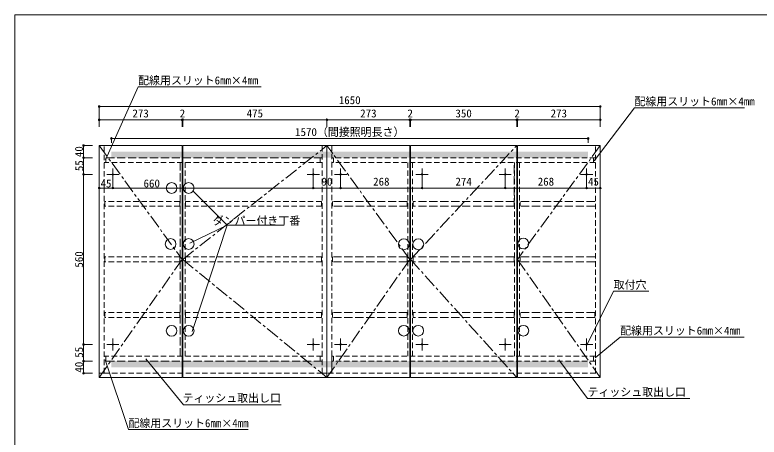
# Model space of a CAD drawing. Units: millimetres at full size, sheet at 1:9. Extents: x -1874 to 1873, y -1240 to 1240.
# Drawn here: x -1874 to 577, y -151 to 1240 of the extents above; entities that cross this region are included whole.
import ezdxf
from ezdxf.enums import TextEntityAlignment as Align

# ---------------------------------------------------------------- set-up
doc = ezdxf.new("R2010")
doc.units = ezdxf.units.MM
doc.header["$LTSCALE"] = 9
doc.header["$PDMODE"] = 32
doc.header["$PDSIZE"] = 5.4
for name, pattern in [('CHAIN1', [8, 5, -1, 1, -1]), ('DASHED2', [3, 2, -1]), ('DASHED3', [4, 3, -1])]:
    doc.linetypes.add(name, pattern=pattern)
doc.layers.add('0-0_0', color=7, linetype='Continuous', lineweight=15)
doc.layers.add('1-0', color=7, linetype='Continuous', lineweight=15)
doc.styles.add('ＭＳ ゴシック', font='')
doc.styles.get('ＭＳ ゴシック').set_extended_font_data('MS Gothic')

msp = doc.modelspace()

# ---------------------------------------------------------------- linework, layer by layer
at = {"layer": '0-0_0', "lineweight": 18}
msp.add_lwpolyline([(-1874.068, -1240.29), (1873.294, -1240.29), (1873.294, 1239.758), (-1874.068, 1239.758)], close=True, dxfattribs=at)
at = {"layer": '1-0'}
for p, q in [((-1468.291, 1002.733), (-1576.075, 762.361)), ((-1216.832, 1002.733), (-1062.701, 1002.733)), ((166.276, 933.509), (33.514, 758.876)), ((166.276, 933.509), (314.959, 933.509)), ((-1323.4, 809.226), (-1596.4, 809.226)), ((-1596.4, 45.226), (-1596.4, 809.226)), ((-1323.4, 809.226), (-1323.4, 45.226)), ((-846.4, 809.226), (-1321.4, 809.226)), ((-846.4, 809.226), (-846.4, 45.226)), ((-573.4, 809.226), (-846.4, 809.226)), ((-573.4, 45.226), (-573.4, 809.226)), ((-571.4, 45.226), (-571.4, 809.226)), ((-221.4, 809.226), (-571.4, 809.226)), ((-221.4, 45.226), (-221.4, 809.226)), ((-219.4, 45.226), (-219.4, 809.226)), ((53.6, 809.226), (-219.4, 809.226)), ((53.6, 45.226), (53.6, 809.226)), ((53.6, 45.226), (53.6, 809.226)), ((-1551.4, 714.23), (-1571.4, 714.23)), ((-1551.4, 714.23), (-1551.4, 734.23)), ((-1551.4, 714.23), (-1531.4, 714.23)), ((-1551.4, 714.23), (-1551.4, 694.23)), ((-891.4, 714.23), (-911.4, 714.23)), ((-891.4, 714.23), (-891.4, 734.23)), ((-891.4, 714.23), (-871.4, 714.23)), ((-891.4, 714.23), (-891.4, 694.23)), ((-801.4, 714.23), (-821.4, 714.23)), ((-801.4, 714.23), (-801.4, 734.23)), ((-801.4, 714.23), (-801.4, 694.23)), ((-801.4, 714.23), (-781.4, 714.23)), ((-533.4, 714.23), (-553.4, 714.23)), ((-533.4, 714.23), (-533.4, 734.23)), ((-533.4, 714.23), (-533.4, 694.23)), ((-533.4, 714.23), (-513.4, 714.23)), ((-259.4, 714.23), (-279.4, 714.23)), ((-259.4, 714.23), (-259.4, 734.23)), ((-259.4, 714.23), (-259.4, 694.23)), ((-259.4, 714.23), (-239.4, 714.23)), ((8.6, 714.23), (-11.4, 714.23)), ((8.6, 714.23), (8.6, 734.23)), ((8.6, 714.23), (8.6, 694.23)), ((8.6, 714.23), (28.6, 714.23)), ((-1287.63, 660.232), (-1174.576, 546.607)), ((-1298.479, 487.796), (-1174.576, 546.607)), ((-1290.056, 196.989), (-1174.576, 546.607)), ((-1174.576, 546.607), (-987.153, 546.607)), ((97.454, 329.512), (11.868, 156.314)), ((97.454, 329.512), (186.302, 329.512)), ((186.302, 329.512), (213.366, 329.512)), ((-1551.4, 154.226), (-1551.4, 174.226)), ((-891.4, 154.226), (-891.4, 174.226)), ((-801.4, 154.226), (-801.4, 174.226)), ((-533.4, 154.226), (-533.4, 174.226)), ((-259.4, 154.226), (-259.4, 174.226)), ((8.6, 154.226), (8.6, 174.226)), ((119.127, 178.572), (36.631, 109.512)), ((119.127, 178.572), (267.81, 178.572)), ((267.81, 178.572), (370.587, 178.572)), ((370.587, 178.572), (527.29, 178.572)), ((-1551.4, 154.226), (-1571.4, 154.226)), ((-1551.4, 154.226), (-1531.4, 154.226)), ((-1551.4, 154.226), (-1551.4, 134.226)), ((-891.4, 154.226), (-911.4, 154.226)), ((-891.4, 154.226), (-871.4, 154.226)), ((-891.4, 154.226), (-891.4, 134.226)), ((-801.4, 154.226), (-821.4, 154.226)), ((-801.4, 154.226), (-801.4, 134.226)), ((-801.4, 154.226), (-781.4, 154.226)), ((-533.4, 154.226), (-553.4, 154.226)), ((-533.4, 154.226), (-533.4, 134.226)), ((-533.4, 154.226), (-513.4, 154.226)), ((-259.4, 154.226), (-279.4, 154.226)), ((-259.4, 154.226), (-259.4, 134.226)), ((-259.4, 154.226), (-239.4, 154.226)), ((8.6, 154.226), (-11.4, 154.226)), ((8.6, 154.226), (8.6, 134.226)), ((8.6, 154.226), (28.6, 154.226)), ((-1577.108, 103.218), (-1500.083, -126.325)), ((-1318.987, -44.342), (-1443.346, 106.739)), ((11.54, -23.698), (-83.339, 103.369)), ((-1323.4, 45.226), (-1596.4, 45.226)), ((-573.4, 45.226), (-846.4, 45.226)), ((-571.4, 45.226), (-221.4, 45.226)), ((-219.4, 45.226), (53.6, 45.226)), ((11.54, -23.698), (230.907, -23.698)), ((230.907, -23.698), (348.368, -24.309)), ((-1318.987, -44.342), (-997.297, -44.342)), ((-1248.623, -126.325), (-1105.455, -126.325))]:
    msp.add_line(p, q, dxfattribs=at)
at = {"layer": '1-0', "color": 4, "lineweight": 9}
for p, q in [((53.6, 937.781), (-1596.4, 937.781)), ((-1596.4, 937.781), (-1596.4, 871.488)), ((53.6, 937.781), (53.6, 871.488)), ((-1596.4, 894.099), (-1323.4, 894.099)), ((-1596.4, 894.099), (-1596.4, 871.488)), ((-1323.4, 894.099), (-1323.4, 871.488)), ((-1323.4, 894.099), (-1321.4, 894.099)), ((-1321.4, 894.099), (-1321.4, 871.488)), ((-1321.4, 894.099), (-846.4, 894.099)), ((-846.4, 894.099), (-846.4, 871.488)), ((-846.4, 894.099), (-573.4, 894.099)), ((-573.4, 894.099), (-573.4, 871.488)), ((-573.4, 894.099), (-571.4, 894.099)), ((-571.4, 894.099), (-571.4, 871.488)), ((-571.4, 894.099), (-221.4, 894.099)), ((-221.4, 894.099), (-221.4, 871.488)), ((-221.4, 894.099), (-219.4, 894.099)), ((-219.4, 894.099), (-219.4, 871.488)), ((-219.4, 894.099), (53.6, 894.099)), ((53.6, 894.099), (53.6, 871.488)), ((-1647.888, 809.226), (-1647.888, 769.23)), ((-1647.888, 809.226), (-1618.051, 809.226)), ((-1556.4, 832.742), (13.6, 832.742)), ((-1556.4, 832.742), (-1556.4, 818.467)), ((13.6, 832.742), (13.6, 818.467)), ((-1647.888, 769.23), (-1618.051, 769.23)), ((-1647.888, 714.23), (-1618.051, 714.23)), ((-1596.4, 669.399), (-1596.4, 713.81)), ((-1551.4, 669.399), (-1551.4, 713.81)), ((-891.4, 669.399), (-891.4, 694.23)), ((-801.4, 669.399), (-801.4, 694.23)), ((-533.4, 669.399), (-533.4, 694.23)), ((-259.4, 669.399), (-259.4, 694.23)), ((8.6, 669.399), (8.6, 694.23)), ((53.6, 669.399), (53.6, 694.23)), ((-1596.4, 669.399), (-1551.4, 669.399)), ((-891.4, 669.399), (-801.4, 669.399)), ((-801.4, 669.399), (-533.4, 669.399)), ((-533.4, 669.399), (-259.4, 669.399)), ((-259.4, 669.399), (8.6, 669.399)), ((8.6, 669.399), (53.6, 669.399)), ((-1647.888, 154.226), (-1618.051, 154.226)), ((-1647.888, 99.226), (-1618.051, 99.226)), ((-1647.888, 99.226), (-1647.888, 59.226)), ((-1647.888, 59.226), (-1618.051, 59.226))]:
    msp.add_line(p, q, dxfattribs=at)
at = {"layer": '1-0', "linetype": 'CHAIN1'}
for p, q in [((-1596.4, 809.226), (-1323.4, 434.226)), ((-1321.4, 434.226), (-846.4, 809.226)), ((-573.4, 434.226), (-846.4, 809.226)), ((-571.4, 434.226), (-221.4, 809.226)), ((53.6, 809.226), (-219.4, 434.226)), ((-1596.4, 45.226), (-1323.4, 434.226)), ((-1321.4, 434.226), (-846.4, 45.226)), ((-573.4, 434.226), (-846.4, 45.226)), ((-571.4, 434.226), (-221.4, 45.226)), ((-219.4, 434.226), (53.6, 45.226))]:
    msp.add_line(p, q, dxfattribs=at)
at = {"layer": '1-0', "linetype": 'DASHED2'}
for p, q in [((-1580.4, 59.226), (-1580.4, 809.226)), ((-830.4, 809.226), (-830.4, 59.226)), ((37.6, 59.226), (37.6, 809.226)), ((-1574.4, 753.23), (-1574.4, 769.23)), ((-868.4, 753.23), (-868.4, 769.23)), ((37.6, 769.23), (-830.4, 769.23)), ((-824.4, 769.23), (-824.4, 753.23)), ((31.6, 753.23), (31.6, 769.23)), ((-862.4, 753.23), (-1580.4, 753.23)), ((-1313.4, 115.226), (-1313.4, 753.23)), ((37.6, 753.23), (-830.4, 753.23)), ((-580.4, 115.226), (-580.4, 753.23)), ((-564.4, 115.226), (-564.4, 753.23)), ((-228.4, 115.226), (-228.4, 753.23)), ((-212.4, 115.226), (-212.4, 753.23)), ((-1331.4, 625.319), (-1577.4, 625.319)), ((-1577.4, 609.319), (-1577.4, 625.319)), ((-1331.4, 609.319), (-1331.4, 625.319)), ((-864.4, 625.319), (-1312.4, 625.319)), ((-864.4, 609.319), (-864.4, 625.319)), ((-1331.4, 609.319), (-1577.4, 609.319)), ((-1331.4, 442.262), (-1577.4, 442.262)), ((-1577.4, 426.262), (-1577.4, 442.262)), ((-1331.4, 442.262), (-1331.4, 426.262)), ((-864.4, 442.262), (-1312.4, 442.262)), ((-1312.4, 426.262), (-1312.4, 442.262)), ((-864.4, 426.262), (-864.4, 442.262)), ((-1331.4, 426.262), (-1577.4, 426.262)), ((-864.4, 426.262), (-1312.4, 426.262)), ((-1331.4, 259.205), (-1577.4, 259.205)), ((-1577.4, 243.205), (-1577.4, 259.205)), ((-1331.4, 243.205), (-1331.4, 259.205)), ((-1312.4, 243.205), (-1312.4, 259.205)), ((-864.4, 259.205), (-1312.4, 259.205)), ((-864.4, 243.205), (-864.4, 259.205)), ((-1331.4, 243.205), (-1577.4, 243.205)), ((-864.4, 243.205), (-1312.4, 243.205)), ((-862.4, 115.226), (-1580.4, 115.226)), ((-1574.4, 99.226), (-1574.4, 115.226)), ((-868.4, 99.226), (-868.4, 115.226)), ((-830.4, 115.226), (-830.4, 59.226)), ((37.6, 115.226), (-830.4, 115.226)), ((37.6, 99.226), (-830.4, 99.226)), ((-824.4, 115.226), (-824.4, 99.226)), ((31.6, 99.226), (31.6, 115.226)), ((-1581.4, 59.226), (-1596.4, 59.226)), ((38.6, 59.226), (-846.4, 59.226))]:
    msp.add_line(p, q, dxfattribs=at)
at = {"layer": '1-0', "linetype": 'DASHED3'}
for p, q in [((-862.4, 769.23), (-1580.4, 769.23)), ((-1329.4, 115.226), (-1329.4, 753.23)), ((-230.4, 609.319), (-230.4, 753.23)), ((-828.4, 625.319), (-828.4, 609.319)), ((-582.4, 625.319), (-828.4, 625.319)), ((-582.4, 609.319), (-582.4, 625.319)), ((-562.4, 609.319), (-562.4, 625.319)), ((-230.4, 625.319), (-562.4, 625.319)), ((-210.4, 609.319), (-210.4, 625.319)), ((35.6, 625.319), (-210.4, 625.319)), ((-580.4, 609.319), (-828.4, 609.319)), ((-230.4, 609.319), (-562.4, 609.319)), ((35.6, 609.319), (-210.4, 609.319)), ((-828.4, 442.262), (-828.4, 426.262)), ((-582.4, 442.262), (-828.4, 442.262)), ((-582.4, 426.262), (-582.4, 442.262)), ((-230.4, 442.262), (-562.4, 442.262)), ((-230.4, 426.262), (-230.4, 442.262)), ((-210.4, 426.262), (-210.4, 442.262)), ((35.6, 442.262), (-210.4, 442.262)), ((-582.4, 426.262), (-828.4, 426.262)), ((-582.4, 426.262), (-583.155, 426.262)), ((35.6, 426.262), (-210.4, 426.262)), ((-828.4, 259.205), (-828.4, 243.205)), ((-582.4, 259.205), (-828.4, 259.205)), ((-582.4, 243.205), (-582.4, 259.205)), ((-230.4, 259.205), (-562.4, 259.205)), ((-230.4, 243.205), (-230.4, 259.205)), ((35.6, 259.205), (-210.4, 259.205)), ((35.6, 243.205), (35.6, 259.205)), ((-582.4, 243.205), (-828.4, 243.205)), ((-862.4, 99.226), (-1580.4, 99.226)), ((-1329.4, 117.422), (-1329.4, 114.226))]:
    msp.add_line(p, q, dxfattribs=at)
at = {"layer": '1-0'}
for points in [[(-1468.291, 1002.733), (-1319.608, 1002.733), (-1216.832, 1002.733)], [(314.959, 933.509), (383.313, 933.509), (528.531, 933.509)], [(-1321.4, 809.226), (-1321.4, 45.226), (-846.4, 45.226), (-846.4, 809.226)], [(-1500.083, -126.325), (-1351.4, -126.325), (-1248.623, -126.325)]]:
    msp.add_lwpolyline(points, dxfattribs=at)
at = {"layer": '1-0', "linetype": 'DASHED2'}
for points in [[(-862.4, 59.226), (-862.4, 115.226), (-862.4, 809.226)], [(-864.4, 609.319), (-1312.4, 609.319), (-1312.4, 625.319)], [(-1581.4, 59.226), (-861.4, 59.226), (-846.4, 59.226)]]:
    msp.add_lwpolyline(points, dxfattribs=at)
at = {"layer": '1-0', "color": 4, "lineweight": 9}
for points in [[(-1647.888, 769.23), (-1647.888, 724.23), (-1647.888, 144.226), (-1647.888, 99.226)], [(-1551.4, 669.399), (-891.4, 669.399), (-891.4, 713.81)]]:
    msp.add_lwpolyline(points, dxfattribs=at)
at = {"layer": '1-0', "linetype": 'DASHED3'}
for points in [[(-230.4, 426.262), (-562.4, 426.262), (-562.4, 442.262)], [(-230.4, 243.205), (-562.4, 243.205), (-562.4, 259.205)], [(35.6, 243.205), (-210.4, 243.205), (-210.4, 259.205)]]:
    msp.add_lwpolyline(points, dxfattribs=at)
at = {"layer": '1-0'}
for centre, radius in [((-1551.4, 714.23), 2), ((-891.4, 714.23), 2), ((-801.4, 714.23), 2), ((-533.4, 714.23), 2), ((-259.4, 714.23), 2), ((8.6, 714.23), 2), ((-593.286, 484.126), 18), ((-545.975, 484.126), 18), ((-1551.4, 154.226), 2), ((-891.4, 154.226), 2), ((-801.4, 154.226), 2), ((-533.4, 154.226), 2), ((-259.4, 154.226), 2), ((8.6, 154.226), 2)]:
    msp.add_circle(centre, radius, dxfattribs=at)
at = {"layer": '1-0', "lineweight": 18}
for centre in [(-1357.975, 669.411), (-1301.877, 669.411), (-1361.251, 484.98), (-1301.877, 484.98), (-199.877, 486.4), (-1357.975, 198.989), (-1301.877, 198.989), (-593.286, 199.408), (-545.975, 199.408), (-199.877, 199.408)]:
    msp.add_circle(centre, 17.651, dxfattribs=at)
at = {"layer": '1-0', "color": 6}
for p in [(-1596.4, 937.781), (53.6, 937.781), (-1596.4, 894.099), (-1323.4, 894.099), (-1321.4, 894.099), (-846.4, 894.099), (-573.4, 894.099), (-571.4, 894.099), (-221.4, 894.099), (-219.4, 894.099), (53.6, 894.099), (-1556.4, 832.742), (13.6, 832.742), (-1647.888, 809.226), (-1647.888, 769.23), (-1647.888, 714.23), (-1596.4, 669.399), (-1551.4, 669.399), (-891.4, 669.399), (-801.4, 669.399), (-533.4, 669.399), (-259.4, 669.399), (8.6, 669.399), (53.6, 669.399), (-1647.888, 154.226), (-1647.888, 99.226), (-1647.888, 59.226)]:
    msp.add_point(p, dxfattribs=at)
at = {"layer": '1-0', "color": 9}
for points in [[(-1556.4, 789.23), (-1556.4, 769.23), (13.6, 789.23), (13.6, 769.23)], [(-1556.4, 99.226), (-1556.4, 79.226), (13.6, 99.226), (13.6, 79.226)]]:
    msp.add_solid(points, dxfattribs=at)

# ---------------------------------------------------------------- texts
at = {"layer": '1-0', "style": 'ＭＳ ゴシック'}
for s, p in [('配線用スリット6㎜×4㎜', (-1468.291, 1002.733)), ('1650', (-807.4, 937.781)), ('配線用スリット6㎜×4㎜', (166.276, 933.509)), ('273', (-1486.9, 894.099)), ('2', (-1331.4, 894.099)), ('475', (-1110.9, 894.099)), ('273', (-736.9, 894.099)), ('2', (-581.4, 894.099)), ('350', (-423.4, 894.099)), ('2', (-229.4, 894.099)), ('273', (-109.9, 894.099)), ('1570（間接照明長さ）', (-951.4, 832.742)), ('45', (-1591.9, 663.399)), ('660', (-1450.4, 663.399)), ('90', (-864.4, 669.399)), ('268', (-694.4, 669.399)), ('274', (-423.4, 669.399)), ('268', (-152.4, 669.399)), ('45', (13.1, 669.399)), ('ダンパー付き丁番', (-1222.576, 540.607)), ('取付穴', (97.454, 329.512)), ('配線用スリット6㎜×4㎜', (119.127, 178.572)), ('ティッシュ取出し口', (11.54, -23.698)), ('ティッシュ取出し口', (-1322.07, -43.314)), ('配線用スリット6㎜×4㎜', (-1500.083, -126.325))]:
    msp.add_text(s, height=26.39, dxfattribs=at).set_placement(p, align=Align.BOTTOM_LEFT)
for s, p in [('40', (-1641.888, 771.228)), ('55', (-1640.97, 724.997)), ('560', (-1641.888, 407.228)), ('55', (-1641.698, 110.382)), ('40', (-1641.888, 61.226))]:
    msp.add_text(s, height=26.39, rotation=90, dxfattribs=at).set_placement(p, align=Align.BOTTOM_LEFT)

doc.saveas('drawing.dxf')
